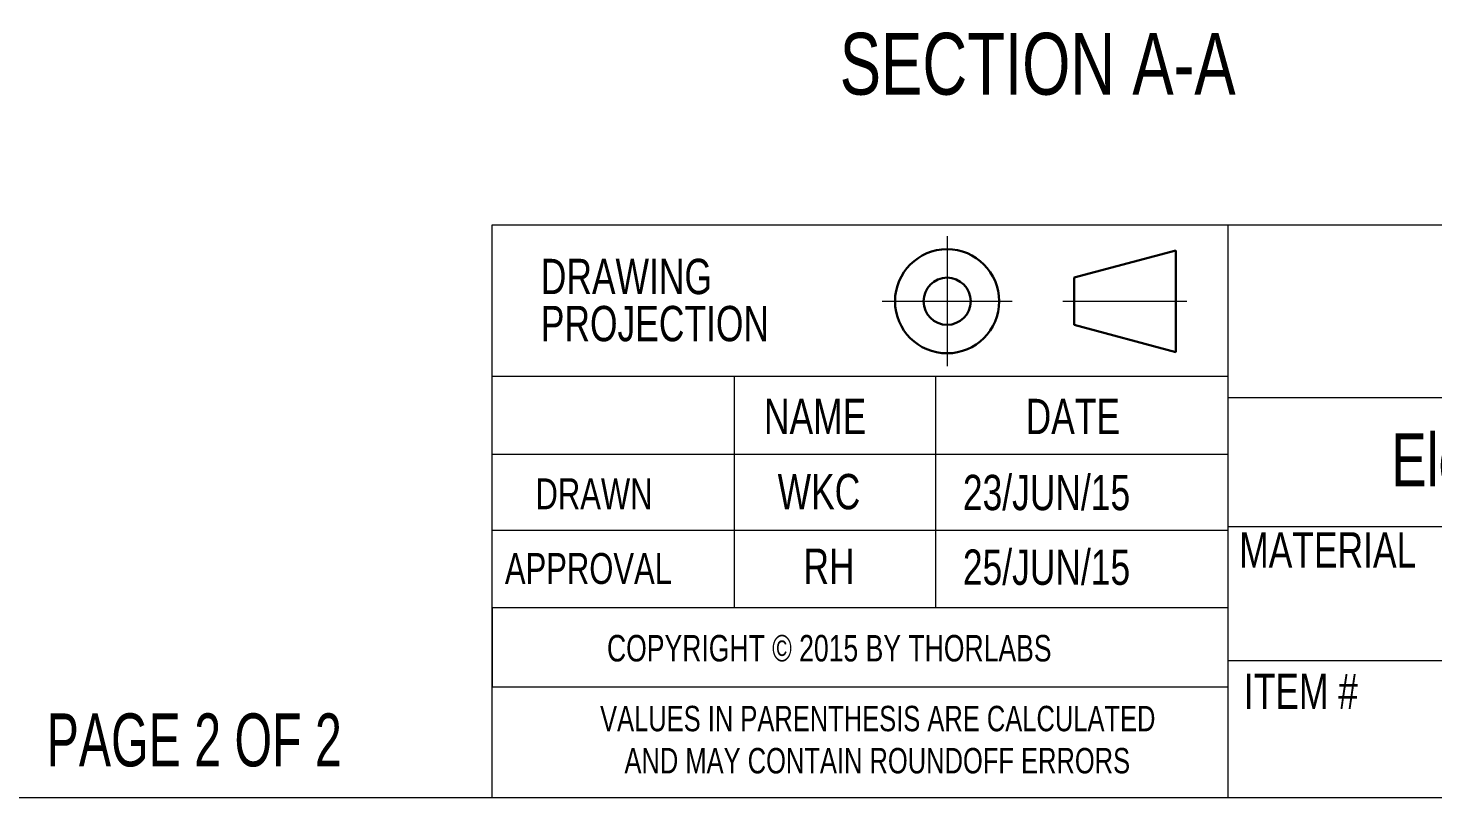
# Paper-space layout 'Inside Dim' of a CAD drawing. Header units: inches. Extents: x 0.04 to 7.3, y 0.02 to 5.63.
# Drawn here: x 3.775 to 5.985, y 0.024 to 1.235 of the extents above; entities that cross this region are included whole.
import ezdxf

# ---------------------------------------------------------------- set-up
doc = ezdxf.new("R2010")
doc.units = ezdxf.units.IN
doc.header["$MEASUREMENT"] = 0
doc.header["$PDSIZE"] = -1
doc.linetypes.add('CENTERX2', pattern=[0.7999999999999999, 0.5, -0.1, 0.1, -0.1])
doc.styles.add('SLDTEXTSTYLE0', font='TXT', dxfattribs={"width": 0.75})
doc.styles.add('SLDTEXTSTYLE1', font='TXT', dxfattribs={"width": 0.6818181818})
doc.dimstyles.new('SLDDIMSTYLE4', dxfattribs={"dimtxt": 0.0918635171, "dimasz": 0.104, "dimexe": 0, "dimexo": 0.0625, "dimgap": 0.0229658793, "dimtad": 0, "dimtih": 1, "dimtoh": 1, "dimrnd": 1e-09, "dimdsep": 46, "dimtxsty": 'SLDTEXTSTYLE0', "dimsah": 1, "dimcen": 0.09, "dimadec": 0, "dimazin": 2, "dimtfac": 1, "dimtmove": 0, "dimatfit": 0, "dimfxl": 1, "dimfrac": 2, "dimtolj": 1, "dimtzin": 12, "dimarcsym": 0})

# ---------------------------------------------------------------- blocks, each defined once
blk = doc.blocks.new('Third Angle Projection Block')
at = {"color": 7, "linetype": 'CENTERX2', "lineweight": 0, "ltscale": 0.6666666667}
for p, q in [((2.6634288424, 0.6250514908), (2.6634288424, 0.3691956676)), ((2.5355009308, 0.4971235792), (2.791356754, 0.4971235792)), ((2.8907291931, 0.4971235792), (3.1352423488, 0.4971235792))]:
    blk.add_line(p, q, dxfattribs=at)
at = {"color": 7, "linetype": 'Continuous', "lineweight": 30, "ltscale": 0.6666666667}
for p, q in [((3.1134288424, 0.5971235792), (2.9134288424, 0.5435337407)), ((3.1134288424, 0.3971235792), (3.1134288424, 0.5971235792)), ((2.9134288424, 0.5435337407), (2.9134288424, 0.4507134177)), ((2.9134288424, 0.4507134177), (3.1134288424, 0.3971235792))]:
    blk.add_line(p, q, dxfattribs=at)
for radius in [0.102394442218683, 0.0464101615137759]:
    blk.add_circle((2.6634288424, 0.4971235792), radius, dxfattribs=at)
at = {"color": 7, "linetype": 'Continuous', "lineweight": 0, "ltscale": 0.6666666667}
blk.add_point((2.6634288424, 0.4971235792), dxfattribs=at)
blk = doc.blocks.new('SW_NOTE_5')
at = {"color": 0, "linetype": 'Continuous', "lineweight": 0, "ltscale": 0.6666666667, "char_height": 0.0555555556, "attachment_point": 1, "style": 'SLDTEXTSTYLE0'}
for s, insert in [('DRAWING', (0, 0.0716148744)), ('PROJECTION', (0, -0.0024591987))]:
    blk.add_mtext(s, dxfattribs=dict(at, insert=insert))
blk = doc.blocks.new('SW_NOTE_6')
at = {"color": 0, "linetype": 'Continuous', "lineweight": 0, "ltscale": 0.6666666667, "char_height": 0.04, "attachment_point": 2, "style": 'SLDTEXTSTYLE0'}
for s, insert in [('VALUES IN PARENTHESIS ARE CALCULATED', (0.5225, 0.0515627096)), ('AND MAY CONTAIN ROUNDOFF ERRORS', (0.5217291212, -0.0146840068))]:
    blk.add_mtext(s, dxfattribs=dict(at, insert=insert))
blk = doc.blocks.new('_D_13')
at = {"color": 7, "linetype": 'Continuous', "lineweight": 0, "ltscale": 0.6666666667}
for p, q in [((6.4438106216, 1.553567971), (6.4438106216, 1.8869013043)), ((5.7385943372, 1.553567971), (6.527143955, 1.553567971)), ((5.7615943372, 1.503567971), (6.527143955, 1.503567971)), ((6.4438106216, 1.2009050121), (6.4438106216, 1.503567971)), ((6.6104772883, 1.2009050121), (6.4438106216, 1.2009050121)), ((6.7587939301, 1.2002032569), (6.7308042645, 1.2002032569)), ((6.7308042645, 1.2002032569), (6.7308042645, 1.0543699238)), ((7.1581450501, 1.2002032569), (7.1861347156, 1.2002032569)), ((7.1861347156, 1.2002032569), (7.1861347156, 1.0543699238)), ((6.7308042645, 1.0543699238), (6.7587939301, 1.0543699238)), ((7.1861347156, 1.0543699238), (7.1581450501, 1.0543699238))]:
    blk.add_line(p, q, dxfattribs=at)
for points in [[(6.4438106216, 1.553567971), (6.461143955, 1.657567971), (6.4264772883, 1.657567971)], [(6.4438106216, 1.503567971), (6.4264772883, 1.399567971), (6.461143955, 1.399567971)]]:
    blk.add_solid(points, dxfattribs=at)
at = {"color": 7, "linetype": 'Continuous', "lineweight": 0, "ltscale": 0.6666666667, "char_height": 0.0918635171, "attachment_point": 1, "style": 'SLDTEXTSTYLE0'}
for s, insert in [('0.05in', (6.7901168382, 1.3372813343)), ('1.3mm', (6.7587939301, 1.1727882155))]:
    blk.add_mtext(s, dxfattribs=dict(at, insert=insert))

psp = doc.layouts.new('Inside Dim')

# ---------------------------------------------------------------- linework, layer by layer
at = {"color": 7, "linetype": 'Continuous', "lineweight": 0, "ltscale": 0.6666666667}
for p, q in [((4.5047968417, 0.198496962), (4.5047968417, 0.9249199694)), ((4.5047968417, 0.9249199694), (5.6625397376, 0.9249199694)), ((5.6625397376, 0.9249199694), (5.6625397376, 0.0237050987)), ((5.6625397376, 0.9249199694), (7.2963046417, 0.9249199694)), ((4.5047968417, 0.3227267458), (4.5047968417, 0.6867753347)), ((4.5047968417, 0.0237050987), (4.5047968417, 0.6867753347)), ((5.6625397376, 0.6867753347), (4.5047968417, 0.6867753347)), ((4.8854018391, 0.6867753347), (4.8854018391, 0.3227267458)), ((5.2024826934, 0.6867753347), (5.2024826934, 0.3227267458)), ((5.6625397376, 0.6533525865), (7.2963046417, 0.6533525865)), ((5.6625397376, 0.5639737678), (4.5047968417, 0.5639737678)), ((5.6625397376, 0.4441386458), (4.5047968417, 0.4441386458)), ((5.6625397376, 0.4504057206), (7.2963046417, 0.4504057206)), ((5.6625397376, 0.3227267458), (4.5047968417, 0.3227267458)), ((4.5047968417, 0.3227267458), (4.5047968417, 0.198496962)), ((5.6625397376, 0.2399191617), (7.2963046417, 0.2399191617)), ((4.5047968417, 0.198496962), (5.6625397376, 0.198496962)), ((7.2963046417, 0.0237050987), (0.0414527586, 0.0237050987))]:
    psp.add_line(p, q, dxfattribs=at)

# ---------------------------------------------------------------- block references
at = {"color": 7, "linetype": 'Continuous', "ltscale": 0.6666666667, "xscale": 0.8, "yscale": 0.8, "zscale": 0.8}
psp.add_blockref('Third Angle Projection Block', (3.0899270452, 0.4072502349), dxfattribs=at)
at = {"color": 7, "linetype": 'Continuous', "lineweight": 0, "ltscale": 0.6666666667}
for name, p in [('SW_NOTE_5', (4.5813219169, 0.8000927105)), ('SW_NOTE_6', (4.5890554857, 0.1169515874))]:
    psp.add_blockref(name, p, dxfattribs=at)

# ---------------------------------------------------------------- texts
for s, insert, char_height, attachment_point, style in [('SECTION A-A', (5.3631797009, 1.2271421255), 0.0972222222, 2, 'SLDTEXTSTYLE0'), ('NAME', (4.9324766096, 0.6514997264), 0.0555555556, 1, 'SLDTEXTSTYLE0'), ('DATE', (5.3442127923, 0.6514997264), 0.0555555556, 1, 'SLDTEXTSTYLE0'), ('Electrical Extrusion Enclosure', (6.472364433, 0.5971876675), 0.0833333333, 2, 'SLDTEXTSTYLE0'), ('WKC', (4.9540007893, 0.5332733515), 0.0555555556, 1, 'SLDTEXTSTYLE0'), ('23/JUN/15', (5.2454837186, 0.5318924343), 0.0555555556, 1, 'SLDTEXTSTYLE0'), ('DRAWN', (4.5729907235, 0.5263662448), 0.0486111111, 1, 'SLDTEXTSTYLE0'), ('MATERIAL', (5.6803143466, 0.4415831459), 0.0555555556, 1, 'SLDTEXTSTYLE0'), ('APPROVAL', (4.5248297232, 0.4088902093), 0.0486111111, 1, 'SLDTEXTSTYLE0'), ('RH', (4.9946422479, 0.415797316), 0.0555555556, 1, 'SLDTEXTSTYLE0'), ('25/JUN/15', (5.2454837186, 0.4144163989), 0.0555555556, 1, 'SLDTEXTSTYLE0'), ('COPYRIGHT © 2015 BY THORLABS', (4.6854172503, 0.2800016758), 0.0416666667, 1, 'SLDTEXTSTYLE0'), ('ITEM #', (5.6876746334, 0.2191464354), 0.0555555556, 1, 'SLDTEXTSTYLE0'), ('PAGE 2 OF 2', (3.8037279736, 0.1565789342), 0.0833333333, 1, 'SLDTEXTSTYLE1')]:
    psp.add_mtext(s, dxfattribs=dict(at, insert=insert, char_height=char_height, attachment_point=attachment_point, style=style))

# ---------------------------------------------------------------- dimensions: what is measured, and where the dimension line sits
dim = psp.add_linear_dim(base=(6.4438106216, 1.503567971), p1=(5.7052610038, 1.553567971), p2=(5.7282610038, 1.503567971), angle=90, dimstyle='SLDDIMSTYLE4', dxfattribs=at)
dim.commit()
dim.dimension.update_dxf_attribs({"geometry": '_D_13', "text_midpoint": (6.4438106216, 1.2009050121), "dimtype": 160})

doc.saveas('drawing.dxf')
